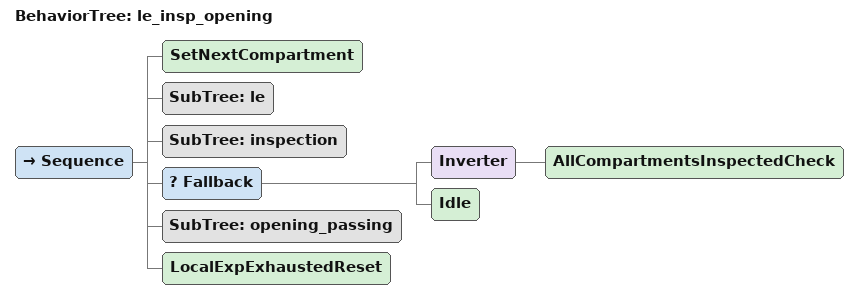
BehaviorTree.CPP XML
<?xml version="1.0" encoding="UTF-8"?>
<root BTCPP_format="4">
  <include path="./le.xml" />
  <include path="./opening_passing.xml" />
  <BehaviorTree ID="le_insp_opening">
    <Sequence>
      <SetNextCompartment/>
      <SubTree ID="le"/>
      <SubTree ID="inspection"/>
      <Fallback>
        <Inverter>
          <AllCompartmentsInspectedCheck/>
        </Inverter>
        <Idle/>
      </Fallback>
      <SubTree ID="opening_passing"/>
      <LocalExpExhaustedReset/>
    </Sequence>
  </BehaviorTree>

</root>
